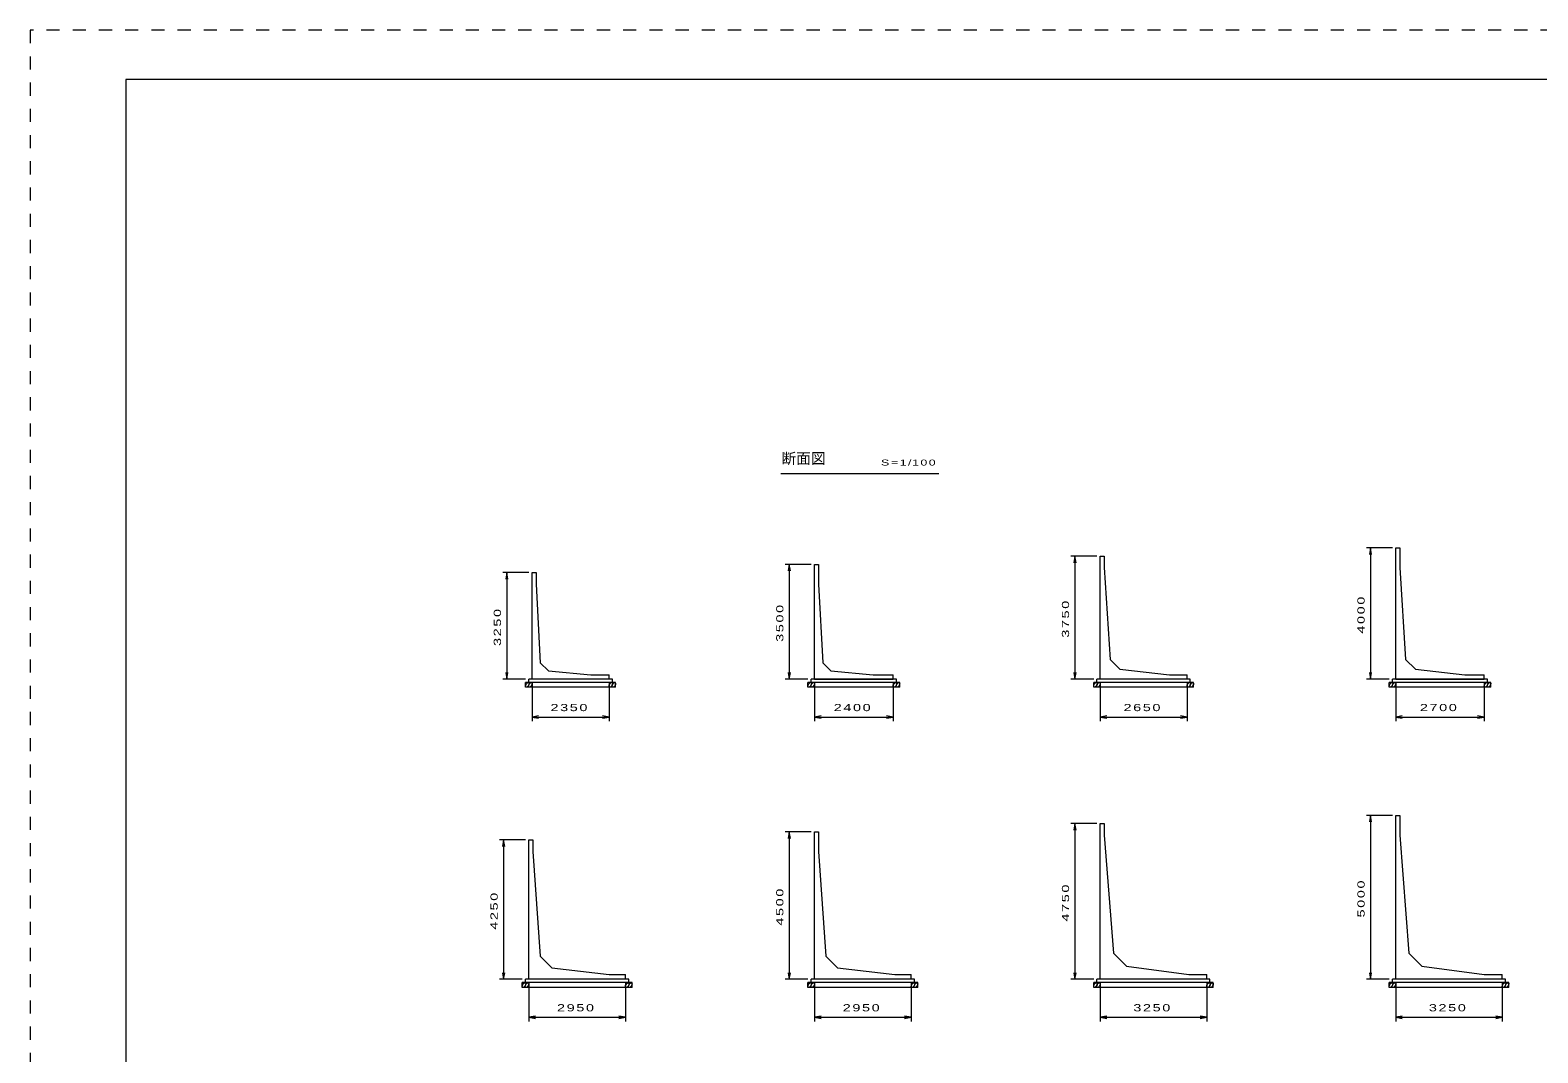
# Model space of a CAD drawing. Units: millimetres at full size, sheet at 1:100. Extents: x -2000 to 86100, y -1500 to 60900.
# Drawn here: x -2000 to 44019, y 29700 to 60900 of the extents above; entities that cross this region are included whole.
import ezdxf
from ezdxf.enums import TextEntityAlignment as Align

# ---------------------------------------------------------------- set-up
doc = ezdxf.new("R2010")
doc.units = ezdxf.units.MM
doc.header["$LTSCALE"] = 100
doc.linetypes.add('USER1', pattern=[8, 4, -4])
for name, color, linetype, lineweight in [('block', 7, 'Continuous', 13), ('chuki', 5, 'Continuous', 13), ('Defpoints_8', 2, 'Continuous', 13), ('kiso', 6, 'Continuous', 13), ('sunpou', 1, 'Continuous', 13), ('V-nasSTD', 5, 'USER1', 13)]:
    doc.layers.add(name, color=color, linetype=linetype, lineweight=lineweight)
doc.styles.add('標準ベクトル', font='')
doc.styles.get('標準ベクトル').set_extended_font_data('標準ベクトル')

# ---------------------------------------------------------------- blocks, each defined once
blk = doc.blocks.new('open_arrow')
at = {"color": 0, "linetype": 'Continuous', "lineweight": -2}
blk.add_lwpolyline([(7.5, 1.25), (0, 0), (7.5, -1.25)], dxfattribs=at)

msp = doc.modelspace()

# ---------------------------------------------------------------- linework, layer by layer
at = {"layer": 'block'}
for p, q in [((39682.3, 41102.8), (39682.3, 45102.8)), ((39682.3, 45102.8), (39802.3, 45102.8)), ((39802.3, 45102.8), (39802.3, 44502.8)), ((30661.8, 41102.8), (30661.8, 44852.8)), ((30661.8, 44852.8), (30781.8, 44852.8)), ((30781.8, 44852.8), (30781.8, 44502.8)), ((13320.8, 41102.8), (13320.8, 44352.8)), ((13320.8, 44352.8), (13440.8, 44352.8)), ((13440.8, 44352.8), (13440.8, 44002.8)), ((21941.3, 41102.8), (21941.3, 44602.8)), ((21941.3, 44602.8), (22061.3, 44602.8)), ((22061.3, 44602.8), (22061.3, 44002.8)), ((30781.8, 44502.8), (30961.8, 41702.8)), ((39802.3, 44502.8), (39982.3, 41702.8)), ((13440.8, 44002.8), (13570.8, 41602.8)), ((22061.3, 44002.8), (22191.3, 41602.8)), ((13570.8, 41602.8), (13820.8, 41352.8)), ((22191.3, 41602.8), (22441.3, 41352.8)), ((30961.8, 41702.8), (31261.8, 41402.8)), ((39982.3, 41702.8), (40282.3, 41402.8)), ((15670.8, 41102.8), (13320.8, 41102.8)), ((13820.8, 41352.8), (15112.8, 41232.8)), ((15112.8, 41232.8), (15670.8, 41232.8)), ((15670.8, 41102.8), (15670.8, 41232.8)), ((21941.3, 41102.8), (24341.3, 41102.8)), ((22441.3, 41352.8), (23733.3, 41232.8)), ((23733.3, 41232.8), (24341.3, 41232.8)), ((24341.3, 41102.8), (24341.3, 41232.8)), ((33311.8, 41102.8), (30661.8, 41102.8)), ((31261.8, 41402.8), (32772.8, 41232.8)), ((32772.8, 41232.8), (33311.8, 41232.8)), ((33311.8, 41102.8), (33311.8, 41232.8)), ((42332.3, 41102.8), (39682.3, 41102.8)), ((39682.3, 41102.8), (42382.3, 41102.8)), ((40282.3, 41402.8), (41793.3, 41232.8)), ((41793.3, 41232.8), (42382.3, 41232.8)), ((42382.3, 41102.8), (42382.3, 41232.8)), ((39682.3, 31944.1), (39682.3, 36944.1)), ((39682.3, 36944.1), (39802.3, 36944.1)), ((39802.3, 36944.1), (39802.3, 36344.1)), ((21941.3, 31944.1), (21941.3, 36444.1)), ((21941.3, 36444.1), (22061.3, 36444.1)), ((22061.3, 36444.1), (22061.3, 35844.1)), ((30661.8, 31944.1), (30661.8, 36694.1)), ((30661.8, 36694.1), (30781.8, 36694.1)), ((30781.8, 36694.1), (30781.8, 36344.1)), ((13220.8, 31944.1), (13220.8, 36194.1)), ((13220.8, 36194.1), (13340.8, 36194.1)), ((13340.8, 36194.1), (13340.8, 35844.1)), ((30781.8, 36344.1), (31061.8, 32744.1)), ((39802.3, 36344.1), (40082.3, 32744.1)), ((13340.8, 35844.1), (13570.8, 32644.1)), ((22061.3, 35844.1), (22291.3, 32644.1)), ((31061.8, 32744.1), (31461.8, 32344.1)), ((40082.3, 32744.1), (40482.3, 32344.1)), ((13570.8, 32644.1), (13920.8, 32294.1)), ((13920.8, 32294.1), (15670.8, 32094.1)), ((22291.3, 32644.1), (22641.3, 32294.1)), ((22641.3, 32294.1), (24391.3, 32094.1)), ((31461.8, 32344.1), (33361.8, 32094.1)), ((40482.3, 32344.1), (42382.3, 32094.1)), ((16170.8, 31944.1), (13220.8, 31944.1)), ((15670.8, 32094.1), (16170.8, 32094.1)), ((16170.8, 31944.1), (16170.8, 32094.1)), ((24891.3, 31944.1), (21941.3, 31944.1)), ((24391.3, 32094.1), (24891.3, 32094.1)), ((24891.3, 31944.1), (24891.3, 32094.1)), ((33911.8, 31944.1), (30661.8, 31944.1)), ((33361.8, 32094.1), (33911.8, 32094.1)), ((33911.8, 31944.1), (33911.8, 32094.1)), ((42932.3, 31944.1), (39682.3, 31944.1)), ((42382.3, 32094.1), (42932.3, 32094.1)), ((42932.3, 31944.1), (42932.3, 32094.1))]:
    msp.add_line(p, q, dxfattribs=at)
at = {"layer": 'chuki'}
msp.add_line((20914.8, 47377.3), (25738.5, 47377.3), dxfattribs=at)
at = {"layer": 'Defpoints_8'}
msp.add_lwpolyline([(81873.8, 59400), (924.3, 59400), (924.3, 1200), (81873.8, 1200)], close=True, dxfattribs=at)
at = {"layer": 'kiso'}
for p, q in [((15870.8, 41002.8), (13120.8, 41002.8)), ((13120.8, 40852.8), (13120.8, 41002.8)), ((15770.8, 41102.8), (13220.8, 41102.8)), ((13220.8, 41002.8), (13220.8, 41102.8)), ((15770.8, 41002.8), (15770.8, 41102.8)), ((15870.8, 40852.8), (15870.8, 41002.8)), ((24541.3, 41002.8), (21741.3, 41002.8)), ((21741.3, 40852.8), (21741.3, 41002.8)), ((24441.3, 41102.8), (21841.3, 41102.8)), ((21841.3, 41002.8), (21841.3, 41102.8)), ((24441.3, 41002.8), (24441.3, 41102.8)), ((24541.3, 40852.8), (24541.3, 41002.8)), ((33511.8, 41002.8), (30461.8, 41002.8)), ((30461.8, 40852.8), (30461.8, 41002.8)), ((33411.8, 41102.8), (30561.8, 41102.8)), ((30561.8, 41002.8), (30561.8, 41102.8)), ((33411.8, 41002.8), (33411.8, 41102.8)), ((33511.8, 40852.8), (33511.8, 41002.8)), ((42582.3, 41002.8), (39482.3, 41002.8)), ((39482.3, 40852.8), (39482.3, 41002.8)), ((42482.3, 41102.8), (39582.3, 41102.8)), ((39582.3, 41002.8), (39582.3, 41102.8)), ((42482.3, 41002.8), (42482.3, 41102.8)), ((42582.3, 40852.8), (42582.3, 41002.8)), ((15870.8, 40852.8), (13120.8, 40852.8)), ((24541.3, 40852.8), (21741.3, 40852.8)), ((33511.8, 40852.8), (30461.8, 40852.8)), ((42582.3, 40852.8), (39482.3, 40852.8)), ((16370.8, 31844.1), (13020.8, 31844.1)), ((13020.8, 31694.1), (13020.8, 31844.1)), ((13120.8, 31844.1), (13120.8, 31944.1)), ((16270.8, 31944.1), (13120.8, 31944.1)), ((16270.8, 31844.1), (16270.8, 31944.1)), ((16370.8, 31694.1), (16370.8, 31844.1)), ((25091.3, 31844.1), (21741.3, 31844.1)), ((21741.3, 31694.1), (21741.3, 31844.1)), ((24991.3, 31944.1), (21841.3, 31944.1)), ((21841.3, 31844.1), (21841.3, 31944.1)), ((24991.3, 31844.1), (24991.3, 31944.1)), ((25091.3, 31694.1), (25091.3, 31844.1)), ((34111.8, 31844.1), (30461.8, 31844.1)), ((30461.8, 31694.1), (30461.8, 31844.1)), ((30561.8, 31844.1), (30561.8, 31944.1)), ((34011.8, 31944.1), (30561.8, 31944.1)), ((34011.8, 31844.1), (34011.8, 31944.1)), ((34111.8, 31694.1), (34111.8, 31844.1)), ((43132.3, 31844.1), (39482.3, 31844.1)), ((39482.3, 31694.1), (39482.3, 31844.1)), ((39582.3, 31844.1), (39582.3, 31944.1)), ((43032.3, 31944.1), (39582.3, 31944.1)), ((43032.3, 31844.1), (43032.3, 31944.1)), ((43132.3, 31694.1), (43132.3, 31844.1)), ((16370.8, 31694.1), (13020.8, 31694.1)), ((25091.3, 31694.1), (21741.3, 31694.1)), ((34111.8, 31694.1), (30461.8, 31694.1)), ((43132.3, 31694.1), (39482.3, 31694.1))]:
    msp.add_line(p, q, dxfattribs=at)
for centre in [(13174.3, 40925.1), (13266.9, 40925.1), (15724.3, 40925.1), (15816.9, 40925.1), (21794.8, 40925.1), (21887.4, 40925.1), (24394.8, 40925.1), (24487.4, 40925.1), (30515.3, 40925.1), (30607.9, 40925.1), (33365.3, 40925.1), (33457.9, 40925.1), (39535.8, 40925.1), (39628.4, 40925.1), (42435.8, 40925.1), (42528.4, 40925.1), (13074.3, 31766.3), (13166.9, 31766.3), (16224.3, 31766.3), (16316.9, 31766.3), (21794.8, 31766.3), (21887.4, 31766.3), (24944.8, 31766.3), (25037.4, 31766.3), (30515.3, 31766.3), (30607.9, 31766.3), (33965.3, 31766.3), (34057.9, 31766.3), (39535.8, 31766.3), (39628.4, 31766.3), (42985.8, 31766.3), (43078.4, 31766.3)]:
    msp.add_ellipse(centre, major_axis=(-40.2, -69.7), ratio=0.506904, dxfattribs=at)
at = {"layer": 'sunpou'}
for p, q in [((39582.3, 45102.8), (38786.8, 45102.8)), ((38911.8, 45102.8), (38911.8, 41102.8)), ((30561.8, 44852.8), (29766.3, 44852.8)), ((29891.3, 44852.8), (29891.3, 41102.8)), ((13220.8, 44352.8), (12425.3, 44352.8)), ((12550.3, 44352.8), (12550.3, 41102.8)), ((21841.3, 44602.8), (21045.8, 44602.8)), ((21170.8, 44602.8), (21170.8, 41102.8)), ((13120.8, 41102.8), (12425.3, 41102.8)), ((13320.8, 41002.8), (13320.8, 39819.1)), ((15670.8, 41002.8), (15670.8, 39819.1)), ((21741.3, 41102.8), (21045.8, 41102.8)), ((21941.3, 41002.8), (21941.3, 39819.1)), ((24341.3, 41002.8), (24341.3, 39819.1)), ((30461.8, 41102.8), (29766.3, 41102.8)), ((30661.8, 41002.8), (30661.8, 39819.1)), ((33311.8, 41002.8), (33311.8, 39819.1)), ((39482.3, 41102.8), (38786.8, 41102.8)), ((39682.3, 41002.8), (39682.3, 39819.1)), ((42382.3, 41002.8), (42382.3, 39819.1)), ((13320.8, 39944.1), (15670.8, 39944.1)), ((21941.3, 39944.1), (24341.3, 39944.1)), ((30661.8, 39944.1), (33311.8, 39944.1)), ((39682.3, 39944.1), (42382.3, 39944.1)), ((39582.3, 36944.1), (38786.8, 36944.1)), ((38911.8, 36944.1), (38911.8, 31944.1)), ((21841.3, 36444.1), (21045.8, 36444.1)), ((21170.8, 36444.1), (21170.8, 31944.1)), ((30561.8, 36694.1), (29766.3, 36694.1)), ((29891.3, 36694.1), (29891.3, 31944.1)), ((13120.8, 36194.1), (12325.3, 36194.1)), ((12450.3, 36194.1), (12450.3, 31944.1)), ((13020.8, 31944.1), (12325.3, 31944.1)), ((13220.8, 31844.1), (13220.8, 30660.3)), ((16170.8, 31844.1), (16170.8, 30660.3)), ((21741.3, 31944.1), (21045.8, 31944.1)), ((21941.3, 31844.1), (21941.3, 30660.3)), ((24891.3, 31844.1), (24891.3, 30660.3)), ((30461.8, 31944.1), (29766.3, 31944.1)), ((30661.8, 31844.1), (30661.8, 30660.3)), ((33911.8, 31844.1), (33911.8, 30660.3)), ((39482.3, 31944.1), (38786.8, 31944.1)), ((39682.3, 31844.1), (39682.3, 30660.3)), ((42932.3, 31844.1), (42932.3, 30660.3)), ((13220.8, 30785.3), (16170.8, 30785.3)), ((21941.3, 30785.3), (24891.3, 30785.3)), ((30661.8, 30785.3), (33911.8, 30785.3)), ((39682.3, 30785.3), (42932.3, 30785.3))]:
    msp.add_line(p, q, dxfattribs=at)
at = {"layer": 'V-nasSTD'}
for p, q in [((86100, 60900), (-2000, 60900)), ((-2000, 60900), (-2000, -1500))]:
    msp.add_line(p, q, dxfattribs=at)

# ---------------------------------------------------------------- block references
at = {"layer": 'sunpou', "xscale": 26.7, "yscale": 26.7}
for p, rotation in [((38911.8, 45102.8), 270), ((29891.3, 44852.8), 270), ((12550.3, 44352.8), 270), ((21170.8, 44602.8), 270), ((12550.3, 41102.8), 90), ((21170.8, 41102.8), 90), ((29891.3, 41102.8), 90), ((38911.8, 41102.8), 90), ((15670.8, 39944.1), 180), ((24341.3, 39944.1), 180), ((33311.8, 39944.1), 180), ((42382.3, 39944.1), 180), ((38911.8, 36944.1), 270), ((21170.8, 36444.1), 270), ((29891.3, 36694.1), 270), ((12450.3, 36194.1), 270), ((12450.3, 31944.1), 90), ((21170.8, 31944.1), 90), ((29891.3, 31944.1), 90), ((38911.8, 31944.1), 90), ((16170.8, 30785.3), 180), ((24891.3, 30785.3), 180), ((33911.8, 30785.3), 180), ((42932.3, 30785.3), 180)]:
    msp.add_blockref('open_arrow', p, dxfattribs=dict(at, rotation=rotation))
for p in [(13320.8, 39944.1), (21941.3, 39944.1), (30661.8, 39944.1), (39682.3, 39944.1), (13220.8, 30785.3), (21941.3, 30785.3), (30661.8, 30785.3), (39682.3, 30785.3)]:
    msp.add_blockref('open_arrow', p, dxfattribs=at)

# ---------------------------------------------------------------- texts
at = {"layer": 'chuki', "style": '標準ベクトル'}
msp.add_text('断面図', height=329.9, dxfattribs=at).set_placement((20930.1, 48000.1), align=Align.TOP_LEFT)
at = {"layer": 'chuki', "insert": (23969.3, 47800.1), "char_height": 183.3, "attachment_point": 1, "style": '標準ベクトル'}
msp.add_mtext('\\T1.2;\\W1.55;S=1/100', dxfattribs=at)
at = {"layer": 'sunpou', "char_height": 219.9, "attachment_point": 2, "rotation": 90, "style": '標準ベクトル'}
for s, insert in [('\\T1.2;\\W1.5;3500', (20770.8, 42827.3)), ('\\T1.2;\\W1.5;3750', (29491.3, 42952.3)), ('\\T1.2;\\W1.5;4000', (38511.8, 43077.3)), ('\\T1.2;\\W1.5;3250', (12150.3, 42702.3)), ('\\T1.2;\\W1.5;4250', (12050.3, 34043.6)), ('\\T1.2;\\W1.5;4500', (20770.8, 34168.6)), ('\\T1.2;\\W1.5;4750', (29491.3, 34293.6)), ('\\T1.2;\\W1.5;5000', (38511.8, 34418.6))]:
    msp.add_mtext(s, dxfattribs=dict(at, insert=insert))
at = {"layer": 'sunpou', "char_height": 219.9, "attachment_point": 2, "style": '標準ベクトル'}
for s, insert in [('\\T1.2;\\W1.5;2350', (14470.3, 40344.1)), ('\\T1.2;\\W1.5;2400', (23115.8, 40344.1)), ('\\T1.2;\\W1.5;2650', (31961.3, 40344.1)), ('\\T1.2;\\W1.5;2700', (41006.8, 40344.1)), ('\\T1.2;\\W1.5;2950', (14670.3, 31185.3)), ('\\T1.2;\\W1.5;2950', (23390.8, 31185.3)), ('\\T1.2;\\W1.5;3250', (32261.3, 31185.3)), ('\\T1.2;\\W1.5;3250', (41281.8, 31185.3))]:
    msp.add_mtext(s, dxfattribs=dict(at, insert=insert))

doc.saveas('drawing.dxf')
